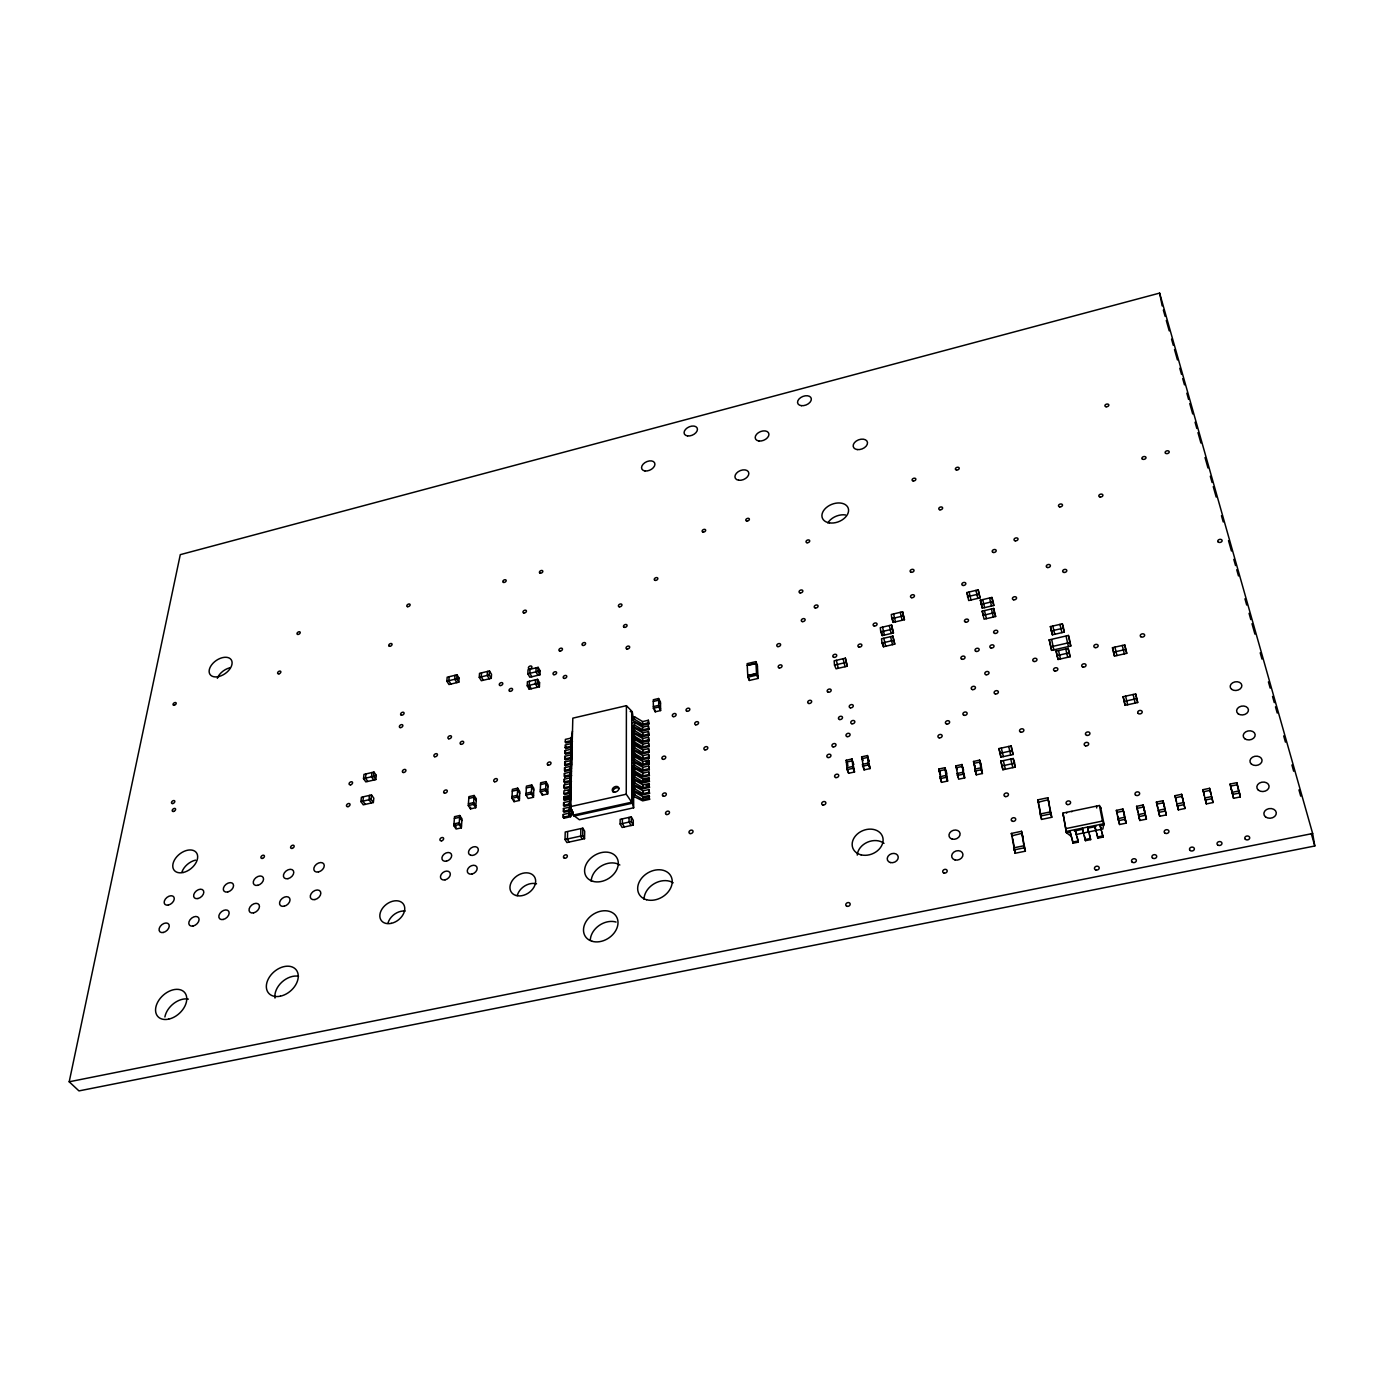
<?xml version="1.0" encoding="UTF-8"?>
<svg xmlns="http://www.w3.org/2000/svg" width="1384" height="1384" viewBox="0 0 1384 1384"><rect width="100%" height="100%" fill="white"/><g stroke="black" fill="none" stroke-linecap="round" stroke-linejoin="round"><path stroke-width="1.5" d="M629.063 817.39L629.063 822.079L631.035 825.521M626.26 794.226L570.623 806.578L573.184 815.107L579.377 819.743L633.647 807.806L632.402 803.204L626.26 794.226L626.398 705.667L572.82 718.158L570.502 809.052L569.032 815.937L563.202 817.217L563.288 814.467L569.101 813.187L570.571 806.284M620.136 824.034L620.153 819.345L631.294 816.906L633.267 820.349L633.284 825.037L622.125 827.459L620.136 824.034L631.312 821.594L633.284 825.037M622.367 818.861L622.367 823.549L624.357 826.975M584.55 838.704L582.699 835.659L582.837 828.168L565.226 832.009L565.018 839.5L566.904 842.545L584.55 838.704L584.688 831.213L582.837 828.168M580.692 836.472L580.83 828.981M563.202 817.217L563.824 818.238L570.623 816.733L570.692 813.982M573.253 811.768L573.184 815.107L631.813 802.166L631.727 711.151L626.398 705.667M567.44 839.361L567.63 831.87M569.032 815.937L569.101 813.187M569.256 807.235L563.444 808.515L563.374 811.266L569.187 809.969L570.71 800.333M569.412 801.319L563.617 802.599L563.53 805.332L569.343 804.035L570.865 794.399M569.551 795.419L563.772 796.717L563.703 799.433L569.481 798.135L571.004 788.499M569.706 789.555L563.945 790.852L563.859 793.551L569.637 792.253L571.159 782.635M569.845 783.725L564.101 785.022L564.032 787.704L569.776 786.423L571.298 776.805M570 777.929L564.257 779.209L564.188 781.891L569.931 780.593L571.454 770.992M570.139 772.151L564.43 773.448L564.343 776.113L570.07 774.815L571.592 765.214M570.294 766.407L564.586 767.705L564.516 770.352L570.225 769.054L571.73 759.453M570.433 760.681L564.741 761.978L564.672 764.608L570.364 763.311L571.869 753.726M570.589 754.989L564.897 756.287L564.828 758.916L570.519 757.619L572.007 748.035M570.727 749.332L565.053 750.63L564.983 753.242L570.658 751.944L572.163 742.36M570.865 743.692L565.208 744.99L565.139 747.585L570.796 746.287L572.301 736.721M571.004 738.087L565.364 739.385L565.295 741.962L570.952 740.665L572.44 731.115M563.824 818.238L563.288 814.467M571.367 787.219L564.637 788.724L564.101 785.022M571.505 781.406L564.793 782.912L564.257 779.209M571.644 775.611L564.966 777.133L564.43 773.448M570.121 770.231L565.122 771.372L564.586 767.705M571.938 764.124L565.278 765.646L564.741 761.978M572.353 747.101L565.745 748.623L565.814 746.011M547.701 793.932L548.012 784.987L545.953 781.597L540.608 782.808L540.279 791.752L542.355 795.125L547.701 793.932L545.625 790.541L545.953 781.597M542.355 795.125L542.424 793.343M539.414 686.81L537.407 683.385L537.58 679.302L527.408 681.741L527.235 685.807L529.242 689.232L539.414 686.81L539.57 682.744L537.58 679.302M538.134 667.347L537.961 671.378L539.95 674.804L529.83 677.243L527.84 673.818L528.013 669.787L538.134 667.347L540.106 670.79L539.95 674.804M533.48 797.271L533.826 788.344L531.733 784.953L526.422 786.147L526.024 795.091L528.134 798.464L533.48 797.271L531.369 793.897L531.733 784.953M535.539 679.803L535.383 683.869L537.373 687.294M536.11 667.832L535.937 671.863L537.926 675.306M529.449 681.257L529.259 685.322L531.283 688.748M530.037 669.302L529.864 673.316L531.854 676.759M529.242 689.232L529.432 685.167M519.381 800.471L519.796 791.527L517.685 788.171L512.391 789.364L511.942 798.291L514.069 801.665L519.381 800.471L517.253 797.097L517.685 788.171M514.069 801.665L514.156 799.865M491.268 678.333L491.528 674.337L489.469 670.946L479.521 673.351L479.262 677.347L481.321 680.72L491.268 678.333L489.227 674.942L489.469 670.946M475.733 807.72L476.321 798.81L474.124 795.489L468.899 796.665L468.294 805.574L470.491 808.896L475.733 807.72L473.536 804.398L474.124 795.489M487.479 671.43L487.22 675.427L489.279 678.817M481.511 672.866L481.251 676.862L483.31 680.253M470.491 808.896L470.612 807.114M461.374 827.84L459.125 824.535L459.765 815.505L454.523 816.681L453.848 825.712L456.097 829.016L461.374 827.84L461.997 818.809L459.765 815.505M458.813 682.156L459.125 678.177L457.014 674.821L447.17 677.191L446.842 681.17L448.97 684.526L458.813 682.156L456.72 678.8L457.014 674.821M455.042 675.288L454.748 679.267L456.841 682.641M449.143 676.724L448.814 680.703L450.942 684.059M373.351 802.53L373.818 798.205L371.483 794.935L361.397 797.253L360.913 801.596L363.265 804.831L373.351 802.53L370.998 799.277L371.483 794.935M375.808 779.59L376.275 775.334L373.974 772.064L363.975 774.383L363.508 778.638L365.826 781.891L375.808 779.59L373.507 776.32L373.974 772.064M369.459 795.402L368.992 799.744L371.327 802.997M371.967 772.532L371.5 776.787L373.818 780.057M363.404 796.786L362.919 801.128L365.272 804.381M365.982 773.916L365.497 778.171L367.815 781.441M570.952 740.665L572.37 733.693M570.796 746.287L572.232 739.333M570.658 751.944L572.094 744.973M570.519 757.619L571.955 750.664M570.364 763.311L571.817 756.373M570.225 769.054L571.661 762.1M570.07 774.815L571.523 767.878M569.931 780.593L571.384 773.673M69.2 1081.786L180.283 554.655L1159.619 293.097L1312.655 833.514L1314.8 845.987L78.957 1090.903L69.2 1081.786L1312.655 833.514M569.776 786.423L571.229 779.486M569.637 792.253L571.09 785.351M569.481 798.135L570.952 791.216M569.343 804.035L570.796 797.132M569.187 809.969L570.658 803.066M570.623 816.733L572.111 809.848M446.842 681.17L456.72 678.8M457.152 678.662L459.125 678.177M479.262 677.347L489.227 674.942M527.84 673.818L540.106 670.79M537.546 683.229L539.57 682.744M527.235 685.807L537.407 683.385M966.811 592.56L978.229 589.843L980.131 597.836L968.714 600.535L966.811 592.56L968.073 596.366M902.541 611.797L891.313 614.461L891.815 618.631L893.216 622.367L904.444 619.738L902.541 611.797L904.444 619.738M967.451 596.712L978.903 594.013L980.131 597.836M891.815 618.631L903.06 615.984M980.391 600.154L991.896 597.438L993.124 601.279L993.816 605.483L982.311 608.182L980.391 600.154L982.311 608.182M891.538 625.014L880.293 627.661L880.76 631.883L882.196 635.602L893.441 632.972L891.538 625.014L893.441 632.972M981.066 604.358L992.605 601.642L993.816 605.483M880.76 631.883L892.04 629.236M755.854 661.621L747.135 663.663L747.844 677.208L749.349 680.444L758.103 678.419L757.342 664.874L755.854 661.621L756.615 675.167L758.103 678.419M756.114 663.663L747.222 665.358L755.941 663.299L757.429 666.552M982.156 611.14L993.712 608.441L995.65 616.503L984.076 619.202L982.156 611.14L983.401 614.963M892.853 636.138L881.539 638.785L882.023 643.041L883.459 646.76L894.756 644.131L892.853 636.138L894.756 644.131M982.83 615.396L994.421 612.679L995.65 616.503M882.023 643.041L893.355 640.394M756.685 673.818L747.758 675.513L756.529 673.472L758.017 676.707M747.844 677.208L756.615 675.167M658.646 698.505L653.3 699.75L653.386 708.297L655.237 711.808L660.601 710.563L660.479 702.034L658.646 698.505L658.767 707.051L660.601 710.563M653.317 701.463L658.68 700.2L660.497 703.729M845.364 658.213L834.137 660.825L834.517 665.116L836.057 668.801L847.285 666.206L845.364 658.213L847.285 666.206M630.204 711.497L632.298 712.206L633.215 718.209M653.369 706.584L658.732 705.338L660.566 708.85M834.517 665.116L845.78 662.503M653.386 708.297L658.767 707.051M374.268 775.801L376.275 775.334M363.508 778.638L373.507 776.32M631.744 717.396L634.512 716.739L642.626 721.566L648.369 720.251L648.958 723.884L642.228 725.441L631.744 719.974L634.529 719.334L642.626 724.161L648.387 722.829L648.958 723.884M631.744 723.019L634.529 722.361L642.643 727.188L648.421 725.873L648.992 729.524L642.263 731.063L631.744 725.614L634.529 724.974L642.66 729.801L648.439 728.468L648.992 729.524M1050.421 626.589L1062.341 623.838L1063.448 627.731L1064.296 632.09L1052.394 634.823L1050.421 626.589L1052.394 634.823M1051.252 630.948L1063.189 628.215L1064.296 632.09M572.492 741.478L565.9 743L565.295 741.962M631.744 728.659L634.547 728.019L642.678 732.845L648.456 731.513L649.044 735.181L642.297 736.721L631.744 731.271L634.547 730.631L642.695 735.458L648.49 734.125L649.044 735.181M649.096 740.872L648.525 739.817L642.73 741.149L634.564 736.323L631.761 736.963L632.332 738.018L634.166 737.603L642.332 742.412L649.096 740.872L648.508 737.188L642.712 738.52L634.547 733.693L631.744 734.333L632.332 735.388L632.315 732.326M1049.245 639.841L1068.413 635.446L1069.399 638.941L1070.801 645.999L1051.615 650.376L1049.245 639.841L1051.615 650.376M572.215 752.74L565.589 754.263L564.983 753.242M360.913 801.596L370.998 799.277M649.148 746.582L648.577 745.543L642.764 746.858L634.564 742.049L631.761 742.689L632.332 743.744L634.166 743.312L642.349 748.121L649.148 746.582L648.56 742.897L642.747 744.211L634.564 739.402L631.761 740.042L632.332 741.097L632.332 738.018M1050.577 646.899L1069.815 642.522L1070.801 645.999M572.076 758.432L565.433 759.937L564.828 758.916M649.183 752.325L648.629 751.287L642.799 752.602L634.581 747.793L631.761 748.433L642.384 753.865L649.183 752.325L648.594 748.623L642.782 749.955L634.581 745.146L631.761 745.786L632.332 746.824L634.183 746.409M1056.096 651.155L1068.154 648.421L1069.261 652.297L1070.126 656.76L1058.068 659.493L1056.096 651.155L1058.068 659.493M649.234 758.103L648.663 757.048L642.833 758.38L634.599 753.571L631.761 754.211L632.35 755.266L634.201 754.834L642.418 759.643L649.234 758.103L648.646 754.384L642.816 755.699L634.599 750.907L631.761 751.547L632.35 752.585L632.35 749.488M1056.944 655.618L1069.019 652.885L1070.126 656.76M1114.483 656.102L1112.476 647.695L1124.742 644.909L1126.749 653.334L1114.483 656.102L1113.463 652.193L1125.746 649.425L1126.749 653.334M631.779 757.342L634.599 756.685L642.851 761.494L648.698 760.179L649.286 763.899L642.453 765.438L631.779 760.024L634.616 759.384L642.851 764.176L648.715 762.861L649.286 763.899M468.778 798.447L474.003 797.253L476.2 800.592M631.779 763.155L634.616 762.515L642.868 767.307L648.75 765.992L649.338 769.729L642.487 771.269L631.779 765.854L634.616 765.214L642.885 770.006L648.767 768.691L649.338 769.729M512.288 791.146L517.599 789.953L519.709 793.309M526.335 787.946L531.664 786.735L533.757 790.126M540.538 784.59L545.884 783.379L547.96 786.769M645.844 761.996L649.269 761.217M468.415 803.793L473.657 802.599L475.854 805.938M468.294 805.574L473.536 804.398M649.39 775.594L648.819 774.556L642.92 775.87L634.633 771.078L631.779 771.718L632.367 772.756L634.218 772.341L642.505 777.133L649.39 775.594L648.785 771.839L642.903 773.154L634.633 768.362L631.779 769.002L632.367 770.058L632.367 766.892M540.348 789.953L545.694 788.742L547.77 792.132M512.028 796.509L517.339 795.316L519.467 798.672M526.11 793.309L531.439 792.098L533.549 795.489M540.279 791.752L545.625 790.541M511.942 798.291L517.253 797.097M526.024 795.091L531.369 793.897M649.425 781.476L648.854 780.438L642.954 781.752L634.651 776.96L631.796 777.6L642.539 783.015L649.425 781.476L648.837 777.721L642.937 779.036L634.633 774.244L631.796 774.884L632.367 775.922L634.235 775.507M567.924 791.112L571.281 790.368M454.384 818.48L459.644 817.304L461.875 820.608M571.211 793.067L564.482 794.572L563.859 793.551M631.796 780.784L634.651 780.144L642.972 784.936L648.888 783.621L649.477 787.392L642.574 788.932L631.796 783.534L634.651 782.894L642.989 787.669L648.906 786.354L649.477 787.392M571.142 796.232L564.395 797.738L563.772 796.717M644.252 779.901L649.407 778.76M571.073 798.949L564.326 800.454L563.703 799.433M453.848 825.712L459.125 824.535M649.529 793.343L648.958 792.305L643.024 793.62L634.668 788.845L631.796 789.486L642.608 794.883L649.529 793.343L648.94 789.555L643.006 790.869L634.668 786.095L631.796 786.735L632.384 787.773M646.017 785.42L649.459 784.659M570.917 804.848L564.153 806.353L563.53 805.332M649.58 799.329L649.01 798.291L643.058 799.589L634.685 794.831L631.813 795.454L642.643 800.852L649.58 799.329L648.975 795.523L643.041 796.838L634.685 792.063L631.796 792.703L632.384 793.741L634.27 793.326M570.779 810.782L563.997 812.27L563.374 811.266M644.356 797.703L649.563 796.561M573.789 816.127L632.402 803.204L632.384 784.572M1125.157 705.304L1123.099 696.706L1135.659 693.938L1137.7 702.536L1125.157 705.304L1124.119 701.411L1136.714 698.643L1137.7 702.536M846.212 760.248L852.077 758.968L854.534 771.978L848.652 773.275L847.077 769.642L846.212 760.248L847.787 763.899M861.609 756.858L867.509 755.56L870 768.604L864.083 769.885L861.609 756.858L863.149 760.508M861.799 758.726L867.699 757.429L869.221 761.079M847.077 769.642L852.976 768.345L854.534 771.978M862.543 766.234L868.46 764.954L870 768.604M565.018 839.5L582.699 835.659M998.85 748.588L1011.15 745.924L1013.192 754.488L1000.891 757.152L998.85 748.588L1000.13 752.36M999.611 753.38L1011.929 750.716L1013.192 754.488M938.854 769.02L944.926 767.705L946.327 771.424L947.625 781.043L941.535 782.358L938.854 769.02L940.514 774.642L939.096 770.94L945.186 769.625L946.587 773.345M973.506 761.459L979.647 760.127L980.962 763.864L982.415 773.518L976.274 774.832L973.506 761.459L975.132 767.117L973.8 763.38L979.924 762.048L981.256 765.802M955.894 765.854L962.001 764.522L964.734 777.894L958.61 779.209L955.894 765.854L957.261 769.573M956.171 767.774L962.278 766.442L963.627 770.179M1000.857 761.165L1013.226 758.501L1014.489 762.273L1015.285 767.099L1002.916 769.764L1000.857 761.165L1002.916 769.764M940.117 778.656L946.224 777.341L947.625 781.043M974.924 771.113L981.083 769.781L982.415 773.518M957.244 775.49L963.368 774.175L964.734 777.894M1001.618 766.009L1014.022 763.345L1015.285 767.099M1037.671 799.883L1047.844 797.738L1051.788 817.287L1041.564 819.414L1037.671 799.883L1038.796 803.256M1040.457 816.041L1050.681 813.913L1051.788 817.287M1070.351 835.677L1066.337 832.649L1062.981 813.083L1099.398 805.505L1100.937 808.325M1182.576 798.17L1184.981 808.498L1178.338 809.865L1175.016 795.679L1181.642 794.295L1183.061 800.229M1202.938 789.693L1209.599 788.309L1213.024 802.53L1206.329 803.914L1202.938 789.693L1204.34 795.644M1230.099 784.053L1236.812 782.669L1239.476 793.015L1240.289 796.924L1233.559 798.308L1230.099 784.053L1232.729 794.399L1239.476 793.015M1175.483 797.738L1182.109 796.354M1203.44 791.752L1210.1 790.368L1211 794.26M1237.331 784.728L1230.618 786.112L1231.466 790.022M1126.126 823.151L1125.054 819.345L1118.48 820.695L1116.369 810.367L1122.908 809L1123.981 812.823L1126.126 823.151L1119.57 824.501L1118.064 818.619L1124.621 817.269L1125.694 821.075M1139.828 820.487L1136.593 806.318L1143.167 804.969L1146.419 819.138L1139.828 820.487L1138.79 816.664L1145.398 815.297L1143.167 804.969M1163.979 804.554L1166.297 814.899L1159.688 816.249L1156.401 802.08L1162.993 800.713L1164.446 806.612M1011.341 833.428L1021.548 831.3L1025.388 851.177L1015.129 853.271L1011.341 833.428L1012.5 836.766M1116.801 812.425L1123.341 811.059L1124.414 814.882M1156.851 804.139L1163.46 802.772M1137.025 808.377L1143.616 807.028L1144.637 810.851M1070.524 833.341L1069.884 830.711L1070.247 831.836L1066.337 832.649L1065.784 828.618L1102.46 821.058L1103.861 823.722L1102.858 828.999L1076.441 834.431M1177.386 806.007L1184.047 804.64L1181.642 794.295M1205.447 800.021L1212.142 798.637M1065.974 831.507L1103.861 823.722M1158.685 812.425L1165.311 811.059L1162.993 800.713M1074.365 830.988L1082.617 829.293L1082.271 828.168L1083.516 833.652M1090.661 839.621L1090.315 838.479L1085.091 839.552L1085.437 840.676L1090.661 839.621L1087.703 828.168L1096.024 826.542M1013.953 849.949L1024.229 847.838L1025.388 851.177M1103.083 837.078L1102.737 835.936L1097.512 837.009L1097.841 838.15L1103.083 837.078L1100.73 827.822M1078.274 842.147L1077.928 841.022L1072.721 842.077L1073.067 843.202L1078.274 842.147L1077.184 837.182M456.236 827.199L453.987 823.895L459.263 822.719L461.495 826.023M567.232 839.033L569.101 842.06M580.484 836.144L582.335 839.188M563.444 808.515L564.067 809.536M563.617 802.599L564.222 803.62M564.032 787.704L564.637 788.724M564.188 781.891L564.793 782.912M564.343 776.113L564.966 777.133M564.672 764.608L565.278 765.646M564.516 770.352L565.122 771.372M564.897 756.287L565.502 757.308M565.139 747.585L565.745 748.623M565.053 750.63L565.658 751.65M749.09 678.385L749.349 680.444M847.959 765.767L846.385 762.134L852.267 760.837L853.824 764.47M854.361 770.109L852.803 766.459L846.904 767.757L848.652 773.275M869.809 766.719L868.27 763.068L862.353 764.366L864.083 769.885M838.289 668.282L836.368 660.306M845.036 666.725L843.115 658.749M885.708 646.241L883.805 638.249M884.445 635.083L882.542 627.142M892.507 644.65L890.587 636.675M947.365 779.123L945.964 775.421L939.857 776.735L941.535 782.358M891.192 633.491L889.289 625.551M895.465 621.848L893.562 613.925M902.195 620.257L900.292 612.333M964.458 775.957L963.091 772.237L956.967 773.552L958.351 777.272L957.814 773.414M982.121 771.58L980.789 767.843L974.647 769.175L976.274 774.832M1014.801 851.195L1013.624 847.873L1023.901 845.762L1025.042 849.101M1011.791 835.849L1021.876 833.358L1023.036 836.714M1005.389 769.227L1003.331 760.629M1003.348 756.615L1001.307 748.069M1012.811 767.636L1010.752 759.038M1010.735 755.007L1008.694 746.46M1096.491 806.093L1096.699 807.996M1041.218 817.39L1040.111 814.017L1050.335 811.889L1051.425 815.263M1038.138 802.253L1048.19 799.744L1049.28 803.135M1039.003 804.882L1041.564 819.414M970.997 599.981L969.094 592.006M1066.787 812.46L1066.666 813.117M986.394 618.665L984.456 610.603M977.848 598.372L975.945 590.397M1071.96 811.387L1071.787 811.768M984.612 607.645L982.692 599.618M993.331 617.056L991.411 608.977M991.515 606.019L989.595 597.992M1062.981 815.003L1063.344 816.127M1075.455 830.763L1075.091 829.639L1075.731 832.268M1087.841 828.22L1087.495 827.078L1088.758 832.58M1076.354 835.14L1075.852 832.77M1077.928 840.313L1075.801 832.597M1097.495 836.317L1095.488 828.912M1095.038 826.75L1094.692 825.608L1095.419 829.051M1100.263 825.66L1099.934 824.518L1100.661 827.961M1084.347 835.711L1084.866 837.77M1089.554 834.656L1090.315 837.787M1051.754 639.668L1053.103 646.743M1052.982 646.363L1054.003 649.84M1060.49 658.94L1058.501 650.618M1095.955 831.109L1095.436 828.739M1097.028 834.708L1096.924 833.825M1054.764 634.27L1052.809 626.035M1101.975 832.113L1102.737 835.936M1101.197 830.037L1100.678 827.667M1061.909 632.644L1059.954 624.392M1067.721 657.296L1065.732 648.958M1116.369 810.367L1117.459 814.173M1066.112 636.38L1068.396 646.553M1163.339 310.068L1165.103 316.296M1166.279 320.465L1169.221 330.845M1171.556 339.149L1173.321 345.377M1174.497 349.547L1177.438 359.927M1179.774 368.231L1181.538 374.458M1182.715 378.611L1184.479 384.856M1186.832 393.16L1188.579 399.388M1189.756 403.54L1192.697 413.937M1195.049 422.241L1196.814 428.469M1197.973 432.621L1200.914 443.018M1205.031 457.55L1207.955 467.948M1210.308 476.252L1212.073 482.48M1213.249 486.632L1216.173 497.029M1221.466 515.713L1223.231 521.941M1228.508 540.642L1231.449 551.022M1233.784 559.344L1235.549 565.572M1236.725 569.724L1238.49 575.952M1244.943 598.805L1246.707 605.033M1249.06 613.337L1250.807 619.582M1251.984 623.734L1254.925 634.114M1260.201 652.816L1261.966 659.043M1268.419 681.897L1270.183 688.125M1272.536 696.429L1274.301 702.657M1275.477 706.826L1277.224 713.054M1283.695 735.907L1285.442 742.135M1291.912 764.989L1293.659 771.217M1298.953 789.901L1300.718 796.146M1311.271 833.531L1314.8 845.987M1136.593 806.318L1138.081 812.218M1139.395 818.411L1138.357 814.588L1144.949 813.238L1146.419 819.138M1123.099 696.706L1124.137 700.598M1127.666 704.75L1125.607 696.152M1112.476 647.695L1113.497 651.604M1156.401 802.08L1157.854 807.979M1159.688 816.249L1158.235 810.349L1164.861 808.983L1166.297 814.899M1116.923 655.549L1114.933 647.141M1135.191 703.089L1133.15 694.491M1237.625 786.579L1240.289 796.924M1124.292 653.888L1122.286 645.48M1083.066 831.455L1085.437 840.676M1175.016 795.679L1176.435 801.596M1178.338 809.865L1176.902 803.931L1183.562 802.564L1184.981 808.498M1070.628 833.843L1073.067 843.202M1082.98 831.594L1082.478 829.258M1206.329 803.914L1204.945 797.945L1211.623 796.561L1213.024 802.53M1097.201 834.933L1097.841 838.15M1209.599 788.309L1210.481 792.202M1124.742 644.909L1125.746 649.425M1135.659 693.938L1136.714 698.643M1100.609 827.338L1100.142 825.625L1104.207 824.864L1100.609 807.183M1095.367 828.411L1094.9 826.698M1084.71 837.562L1085.091 838.86M1075.766 832.424L1075.299 830.729M1233.559 798.308L1232.192 792.323L1238.939 790.939L1239.753 794.848M1236.812 782.669L1238.161 788.638M1122.908 809L1125.054 819.345M1117.874 816.231L1119.57 824.501M1159.619 293.097L1162.179 305.916M1068.413 635.446L1069.815 642.522M1099.398 805.505L1102.46 821.058M1068.154 648.421L1069.019 652.885M1062.341 623.838L1063.189 628.215M1072.738 841.385L1070.074 831.801M1062.981 813.083L1065.784 828.618M1047.844 797.738L1050.681 813.913M991.896 597.438L992.605 601.642M993.712 608.441L994.421 612.679M1011.15 745.924L1011.929 750.716M1013.226 758.501L1014.022 763.345M1021.548 831.3L1024.229 847.838M978.229 589.843L978.903 594.013M1000.39 753.951L1000.891 757.152M1012.829 838.808L1015.129 853.271M979.647 760.127L981.083 769.781M962.001 764.522L963.368 774.175M944.926 767.705L946.224 777.341M892.715 618.198L893.216 622.367M881.712 631.398L882.196 635.602M882.975 642.505L883.459 646.76M867.509 755.56L868.46 764.954M852.077 758.968L852.976 768.345M655.203 710.096L655.237 711.808M648.369 720.251L648.387 722.829M648.421 725.873L648.439 728.468M648.456 731.513L648.49 734.125M648.508 737.188L648.525 739.817M648.56 742.897L648.577 745.543M648.594 748.623L648.629 751.287M648.646 754.384L648.663 757.048M648.698 760.179L648.715 762.861M648.75 765.992L648.767 768.691M648.785 771.839L648.819 774.556M648.837 777.721L648.854 780.438M648.888 783.621L648.906 786.354M648.94 789.555L648.958 792.305M648.975 795.523L649.01 798.291M642.626 721.566L642.626 724.161M642.643 727.188L642.66 729.801M642.678 732.845L642.695 735.458M642.712 738.52L642.73 741.149M642.747 744.211L642.764 746.858M642.782 749.955L642.799 752.602M642.816 755.699L642.833 758.38M642.851 761.494L642.851 764.176M642.868 767.307L642.885 770.006M642.903 773.154L642.92 775.87M642.937 779.036L642.954 781.752M642.972 784.936L642.989 787.669M643.006 790.869L643.024 793.62M643.041 796.838L643.058 799.589M634.512 716.739L634.529 719.334M634.529 722.361L634.529 724.974M634.547 728.019L634.547 730.631M634.547 733.693L634.564 736.323M634.564 739.402L634.564 742.049M634.581 745.146L634.581 747.793M634.599 750.907L634.599 753.571M634.599 756.685L634.616 759.384M634.616 762.515L634.616 765.214M634.633 768.362L634.633 771.078M634.633 774.244L634.651 776.96M634.651 780.144L634.651 782.894M634.668 786.095L634.668 788.845M634.685 792.063L634.685 794.831M633.526 726.635L633.647 807.806M632.298 712.206L632.315 718.434M632.332 743.744L632.332 746.824M632.35 755.266L632.35 758.38M632.367 772.756L632.367 775.922M632.367 778.656L632.384 781.839M631.294 816.906L631.312 821.594M827.874 522.91A13.754 9.342 -21.3 0 1 845.538 514.952M217.323 678.316A12.819 7.941 -35.1 0 1 229.831 667.797M857.25 855.104A15.847 12.543 -22.4 0 1 867.439 842.216A15.847 12.543 -22.4 0 1 884.013 843.358M181.927 871.955A14.1 9.238 -39.1 0 1 195.576 860.121M164.886 1016.981A17.871 12.145 -42.6 0 1 188.362 999.127M275.001 998.054A17.923 12.646 -41 0 1 281.834 982.156A17.923 12.646 -41 0 1 298.546 976.256M590.293 940.359A18.321 14.151 -33.5 0 1 616.07 922.055M644.044 899.341A18.182 14.048 -30.9 0 1 654.494 883.528A18.182 14.048 -30.9 0 1 673.178 882.802M591.21 881.227A17.871 13.511 -32 0 1 601.677 865.779A17.871 13.511 -32 0 1 619.842 865M388.004 923.024A13.684 9.844 -37.6 0 1 405.149 911.053M517.287 895.604A13.805 10.259 -34.4 0 1 536.525 883.857M613.129 792.081A3.546 2.595 -30 0 1 615.084 788.378A3.546 2.595 -30 0 1 619.236 788.62M829.483 522.893A13.84 9.325 -21.4 0 0 848.548 509.623A13.84 9.325 -21.4 0 0 827.753 506.492A13.84 9.325 -21.4 0 0 829.483 522.893M218.949 676.499A12.889 7.923 -35 0 0 231.301 659.891A12.889 7.923 -35 0 0 211.596 664.908A12.889 7.923 -35 0 0 218.949 676.499M861.056 854.845A15.951 12.56 -22.5 0 0 883.061 838.912A15.951 12.56 -22.5 0 0 858.755 832.891A15.951 12.56 -22.5 0 0 861.056 854.845M183.242 872.491A14.186 9.238 -39 0 0 196.857 853.392A14.186 9.238 -39 0 0 175.543 858.305A14.186 9.238 -39 0 0 183.242 872.491M890.431 862.561A5.657 4.498 -21.6 0 0 898.233 856.921A5.657 4.498 -21.6 0 0 889.566 854.707A5.657 4.498 -21.6 0 0 890.431 862.561M955.064 859.948A5.744 4.585 -18.7 0 0 962.918 854.239A5.744 4.585 -18.7 0 0 953.974 852.008A5.744 4.585 -18.7 0 0 955.064 859.948M952.279 839.136A5.692 4.515 -18.8 0 0 960.081 833.497A5.692 4.515 -18.8 0 0 951.223 831.351A5.692 4.515 -18.8 0 0 952.279 839.136M168.64 1019.143A17.992 12.145 -42.4 0 0 185.767 994.214A17.992 12.145 -42.4 0 0 159.091 999.888A17.992 12.145 -42.4 0 0 168.64 1019.143M280.381 996.186A18.044 12.646 -40.8 0 0 296.989 971.049A18.044 12.646 -40.8 0 0 269.534 976.896A18.044 12.646 -40.8 0 0 280.381 996.186M850.364 707.812A2.111 1.557 -21.9 0 0 853.288 705.736A2.111 1.557 -21.9 0 0 850.105 705.062A2.111 1.557 -21.9 0 0 850.364 707.812M704.906 749.851A2.076 1.522 -26.8 0 0 707.829 747.81A2.076 1.522 -26.8 0 0 704.819 747.101A2.076 1.522 -26.8 0 0 704.906 749.851M548.151 765.144A2.024 1.436 -31.2 0 0 551.022 763.138A2.024 1.436 -31.2 0 0 548.237 762.446A2.024 1.436 -31.2 0 0 548.151 765.144M434.663 756.719A1.972 1.349 -33.3 0 0 437.465 754.782A1.972 1.349 -33.3 0 0 434.87 754.107A1.972 1.349 -33.3 0 0 434.663 756.719M995.425 693.955A2.18 1.626 -17 0 0 998.383 691.844A2.18 1.626 -17 0 0 994.958 691.152A2.18 1.626 -17 0 0 995.425 693.955M1135.503 795.039A2.37 1.851 -11.3 0 0 1139.516 794.208A2.37 1.851 -11.3 0 0 1136.921 791.908A2.37 1.851 -11.3 0 0 1135.503 795.039M1083.049 667.088A2.214 1.643 -14.2 0 0 1086.025 664.96A2.214 1.643 -14.2 0 0 1082.496 664.303A2.214 1.643 -14.2 0 0 1083.049 667.088M939.909 509.796A1.989 1.367 -18.7 0 0 942.625 507.911A1.989 1.367 -18.7 0 0 939.546 507.444A1.989 1.367 -18.7 0 0 939.909 509.796M1165.588 453.312A2.093 1.401 -13.2 0 0 1169.117 452.447A2.093 1.401 -13.2 0 0 1166.799 450.855A2.093 1.401 -13.2 0 0 1165.588 453.312M279.014 673.818A1.834 1.159 -34.3 0 0 280.744 671.448A1.834 1.159 -34.3 0 0 277.907 672.157A1.834 1.159 -34.3 0 0 279.014 673.818M1142.371 459.073A2.093 1.401 -13.7 0 0 1145.883 458.208A2.093 1.401 -13.7 0 0 1143.616 456.599A2.093 1.401 -13.7 0 0 1142.371 459.073M523.775 612.974A1.868 1.246 -29.3 0 0 526.439 611.157A1.868 1.246 -29.3 0 0 523.879 610.621A1.868 1.246 -29.3 0 0 523.775 612.974M389.423 646.276A1.851 1.194 -32.2 0 0 392.07 644.477A1.851 1.194 -32.2 0 0 389.683 643.941A1.851 1.194 -32.2 0 0 389.423 646.276M655.168 580.398A1.903 1.28 -26.1 0 0 657.85 578.547A1.903 1.28 -26.1 0 0 655.134 578.045A1.903 1.28 -26.1 0 0 655.168 580.398M807.028 542.736A1.955 1.332 -22.2 0 0 809.726 540.867A1.955 1.332 -22.2 0 0 806.82 540.4A1.955 1.332 -22.2 0 0 807.028 542.736M174.332 705.252A1.834 1.125 -36.1 0 0 176.114 702.899A1.834 1.125 -36.1 0 0 173.363 703.574A1.834 1.125 -36.1 0 0 174.332 705.252M494.555 781.735A2.007 1.419 -32.6 0 0 497.41 779.746A2.007 1.419 -32.6 0 0 494.711 779.036A2.007 1.419 -32.6 0 0 494.555 781.735M441.652 840.797A2.041 1.453 -34.9 0 0 443.451 838.012A2.041 1.453 -34.9 0 0 440.216 838.721A2.041 1.453 -34.9 0 0 441.652 840.797M444.454 793.118A2.007 1.401 -33.9 0 0 447.309 791.146A2.007 1.401 -33.9 0 0 444.662 790.42A2.007 1.401 -33.9 0 0 444.454 793.118M833.064 746.858A2.128 1.609 -22.8 0 0 836.023 744.765A2.128 1.609 -22.8 0 0 832.805 744.038A2.128 1.609 -22.8 0 0 833.064 746.858M976.256 651.449A2.145 1.557 -17.7 0 0 979.163 649.373A2.145 1.557 -17.7 0 0 975.841 648.75A2.145 1.557 -17.7 0 0 976.256 651.449M673.264 716.635A2.024 1.47 -27.3 0 0 676.136 714.646A2.024 1.47 -27.3 0 0 673.212 713.971A2.024 1.47 -27.3 0 0 673.264 716.635M297.647 634.426A1.799 1.125 -33.4 0 0 300.224 632.678A1.799 1.125 -33.4 0 0 297.975 632.159A1.799 1.125 -33.4 0 0 297.647 634.426M1106.162 406.758A2.024 1.315 -14.9 0 0 1108.826 404.906A2.024 1.315 -14.9 0 0 1105.626 404.543A2.024 1.315 -14.9 0 0 1106.162 406.758M913.198 480.957A1.955 1.315 -19.4 0 0 915.862 479.106A1.955 1.315 -19.4 0 0 912.869 478.674A1.955 1.315 -19.4 0 0 913.198 480.957M956.534 470.024A1.972 1.315 -18.3 0 0 959.216 468.155A1.972 1.315 -18.3 0 0 956.171 467.74A1.972 1.315 -18.3 0 0 956.534 470.024M503.568 582.439A1.834 1.194 -29.3 0 0 506.198 580.657A1.834 1.194 -29.3 0 0 503.707 580.173A1.834 1.194 -29.3 0 0 503.568 582.439M540.21 573.184A1.851 1.211 -28.5 0 0 542.839 571.402A1.851 1.211 -28.5 0 0 540.296 570.917A1.851 1.211 -28.5 0 0 540.21 573.184M407.519 606.676A1.817 1.159 -31.4 0 0 410.131 604.912A1.817 1.159 -31.4 0 0 407.744 604.427A1.817 1.159 -31.4 0 0 407.519 606.676M703.037 532.079A1.886 1.263 -24.6 0 0 705.684 530.262A1.886 1.263 -24.6 0 0 702.951 529.812A1.886 1.263 -24.6 0 0 703.037 532.079M746.737 521.041A1.903 1.263 -23.5 0 0 749.384 519.225A1.903 1.263 -23.5 0 0 746.599 518.775A1.903 1.263 -23.5 0 0 746.737 521.041M1218.283 542.078A2.214 1.54 -11.1 0 0 1222.02 541.196A2.214 1.54 -11.1 0 0 1219.529 539.414A2.214 1.54 -11.1 0 0 1218.283 542.078M1012.604 821.335A2.301 1.817 -16.3 0 0 1015.718 819.068A2.301 1.817 -16.3 0 0 1012.102 818.221A2.301 1.817 -16.3 0 0 1012.604 821.335M1132.077 862.042A2.422 1.938 -10.7 0 0 1136.195 861.229A2.422 1.938 -10.7 0 0 1133.548 858.772A2.422 1.938 -10.7 0 0 1132.077 862.042M1095.972 870.017A2.405 1.938 -12.3 0 0 1099.19 867.647A2.405 1.938 -12.3 0 0 1095.35 866.713A2.405 1.938 -12.3 0 0 1095.972 870.017M1034.038 661.5A2.18 1.609 -15.8 0 0 1036.979 659.407A2.18 1.609 -15.8 0 0 1033.537 658.767A2.18 1.609 -15.8 0 0 1034.038 661.5M944.044 873.062A2.301 1.851 -19.4 0 0 947.192 870.761A2.301 1.851 -19.4 0 0 943.629 869.844A2.301 1.851 -19.4 0 0 944.044 873.062M564.378 858.201A2.111 1.574 -32.6 0 0 567.371 856.091A2.111 1.574 -32.6 0 0 564.447 855.277A2.111 1.574 -32.6 0 0 564.378 858.201M1152.457 857.959A2.439 1.955 -9.9 0 0 1156.591 857.128A2.439 1.955 -9.9 0 0 1153.91 854.689A2.439 1.955 -9.9 0 0 1152.457 857.959M1190.067 850.416A2.457 1.955 -8.4 0 0 1194.236 849.586A2.457 1.955 -8.4 0 0 1191.486 847.146A2.457 1.955 -8.4 0 0 1190.067 850.416M1095.211 647.625A2.214 1.626 -13.9 0 0 1098.152 645.515A2.214 1.626 -13.9 0 0 1094.623 644.875A2.214 1.626 -13.9 0 0 1095.211 647.625M350.654 784.814A1.972 1.332 -35.3 0 0 352.436 782.185A1.972 1.332 -35.3 0 0 349.391 782.894A1.972 1.332 -35.3 0 0 350.654 784.814M348.076 806.63A1.989 1.349 -35.8 0 0 349.892 803.966A1.989 1.349 -35.8 0 0 346.796 804.658A1.989 1.349 -35.8 0 0 348.076 806.63M403.125 772.48A1.972 1.349 -34.2 0 0 405.945 770.542A1.972 1.349 -34.2 0 0 403.384 769.85A1.972 1.349 -34.2 0 0 403.125 772.48M1217.626 844.897A2.474 1.955 -7.4 0 0 1221.83 844.05A2.474 1.955 -7.4 0 0 1219.027 841.61A2.474 1.955 -7.4 0 0 1217.626 844.897M1245.375 839.327A2.491 1.972 -6.4 0 0 1249.596 838.479A2.491 1.972 -6.4 0 0 1246.742 836.04A2.491 1.972 -6.4 0 0 1245.375 839.327M1005.355 796.561A2.284 1.782 -16.6 0 0 1008.452 794.312A2.284 1.782 -16.6 0 0 1004.87 793.499A2.284 1.782 -16.6 0 0 1005.355 796.561M662.867 759.332A2.059 1.505 -28.2 0 0 665.773 757.29A2.059 1.505 -28.2 0 0 662.815 756.581A2.059 1.505 -28.2 0 0 662.867 759.332M833.895 657.383A2.059 1.488 -22.1 0 0 836.749 655.376A2.059 1.488 -22.1 0 0 833.652 654.753A2.059 1.488 -22.1 0 0 833.895 657.383M779.227 667.936A2.041 1.47 -23.8 0 0 782.064 665.946A2.041 1.47 -23.8 0 0 779.054 665.323A2.041 1.47 -23.8 0 0 779.227 667.936M874.238 626.018A2.059 1.47 -20.7 0 0 877.075 624.028A2.059 1.47 -20.7 0 0 873.944 623.457A2.059 1.47 -20.7 0 0 874.238 626.018M777.808 646.605A2.024 1.436 -23.6 0 0 780.628 644.633A2.024 1.436 -23.6 0 0 777.635 644.044A2.024 1.436 -23.6 0 0 777.808 646.605M1013.694 599.808A2.111 1.505 -16.6 0 0 1016.548 597.784A2.111 1.505 -16.6 0 0 1013.226 597.213A2.111 1.505 -16.6 0 0 1013.694 599.808M1138.202 713.452A2.301 1.73 -12 0 0 1142.094 712.604A2.301 1.73 -12 0 0 1139.586 710.494A2.301 1.73 -12 0 0 1138.202 713.452M1140.745 636.675A2.232 1.626 -12.5 0 0 1144.533 635.81A2.232 1.626 -12.5 0 0 1142.077 633.872A2.232 1.626 -12.5 0 0 1140.745 636.675M509.831 691.325A1.938 1.332 -30.7 0 0 512.599 689.422A1.938 1.332 -30.7 0 0 509.969 688.817A1.938 1.332 -30.7 0 0 509.831 691.325M564.032 678.402A1.955 1.349 -29.4 0 0 566.8 676.499A1.955 1.349 -29.4 0 0 564.101 675.894A1.955 1.349 -29.4 0 0 564.032 678.402M802.339 621.606A2.007 1.419 -22.8 0 0 805.142 619.651A2.007 1.419 -22.8 0 0 802.149 619.081A2.007 1.419 -22.8 0 0 802.339 621.606M808.775 703.487A2.093 1.54 -23.2 0 0 811.681 701.446A2.093 1.54 -23.2 0 0 808.55 700.788A2.093 1.54 -23.2 0 0 808.775 703.487M972.485 689.595A2.163 1.609 -17.8 0 0 975.443 687.485A2.163 1.609 -17.8 0 0 972.07 686.81A2.163 1.609 -17.8 0 0 972.485 689.595M986.1 674.735A2.163 1.592 -17.4 0 0 989.024 672.641A2.163 1.592 -17.4 0 0 985.65 671.984A2.163 1.592 -17.4 0 0 986.1 674.735M828.289 692.225A2.093 1.522 -22.5 0 0 831.178 690.183A2.093 1.522 -22.5 0 0 828.047 689.526A2.093 1.522 -22.5 0 0 828.289 692.225M500.057 685.53A1.92 1.315 -30.8 0 0 502.807 683.644A1.92 1.315 -30.8 0 0 500.212 683.039A1.92 1.315 -30.8 0 0 500.057 685.53M553.859 674.683A1.938 1.332 -29.6 0 0 556.627 672.797A1.938 1.332 -29.6 0 0 553.946 672.192A1.938 1.332 -29.6 0 0 553.859 674.683M815.28 607.974A2.007 1.419 -22.3 0 0 818.082 606.019A2.007 1.419 -22.3 0 0 815.072 605.465A2.007 1.419 -22.3 0 0 815.28 607.974M993.401 552.476A2.059 1.436 -17.3 0 0 996.203 550.503A2.059 1.436 -17.3 0 0 992.985 550.002A2.059 1.436 -17.3 0 0 993.401 552.476M559.741 651.051A1.92 1.315 -29.1 0 0 562.475 649.165A1.92 1.315 -29.1 0 0 559.811 648.612A1.92 1.315 -29.1 0 0 559.741 651.051M911.26 572.284A2.024 1.419 -19.5 0 0 914.028 570.346A2.024 1.419 -19.5 0 0 910.931 569.81A2.024 1.419 -19.5 0 0 911.26 572.284M963.022 585.467A2.076 1.47 -18.1 0 0 965.842 583.477A2.076 1.47 -18.1 0 0 962.624 582.941A2.076 1.47 -18.1 0 0 963.022 585.467M911.658 597.698A2.059 1.453 -19.6 0 0 914.461 595.726A2.059 1.453 -19.6 0 0 911.329 595.172A2.059 1.453 -19.6 0 0 911.658 597.698M582.872 645.446A1.92 1.315 -28.5 0 0 585.605 643.577A1.92 1.315 -28.5 0 0 582.923 643.006A1.92 1.315 -28.5 0 0 582.872 645.446M1015.25 540.833A2.076 1.436 -16.7 0 0 1018.036 538.878A2.076 1.436 -16.7 0 0 1014.801 538.376A2.076 1.436 -16.7 0 0 1015.25 540.833M939.165 737.828A2.18 1.661 -19 0 0 942.158 735.683A2.18 1.661 -19 0 0 938.784 734.956A2.18 1.661 -19 0 0 939.165 737.828M827.978 757.532A2.145 1.609 -23 0 0 830.954 755.422A2.145 1.609 -23 0 0 827.736 754.678A2.145 1.609 -23 0 0 827.978 757.532M800.09 592.888A1.989 1.384 -22.7 0 0 802.858 590.968A1.989 1.384 -22.7 0 0 799.9 590.449A1.989 1.384 -22.7 0 0 800.09 592.888M847.129 736.617A2.128 1.592 -22.2 0 0 850.087 734.523A2.128 1.592 -22.2 0 0 846.87 733.797A2.128 1.592 -22.2 0 0 847.129 736.617M695.685 724.801A2.041 1.488 -26.8 0 0 698.574 722.794A2.041 1.488 -26.8 0 0 695.616 722.119A2.041 1.488 -26.8 0 0 695.685 724.801M962.105 659.286A2.128 1.557 -18.1 0 0 965.029 657.227A2.128 1.557 -18.1 0 0 961.707 656.587A2.128 1.557 -18.1 0 0 962.105 659.286M839.569 719.524A2.111 1.574 -22.3 0 0 842.51 717.448A2.111 1.574 -22.3 0 0 839.327 716.756A2.111 1.574 -22.3 0 0 839.569 719.524M292.162 848.392A2.007 1.349 -37.5 0 0 294.031 845.676A2.007 1.349 -37.5 0 0 290.951 846.368A2.007 1.349 -37.5 0 0 292.162 848.392M991.117 648.023A2.145 1.557 -17.2 0 0 994.023 645.965A2.145 1.557 -17.2 0 0 990.667 645.342A2.145 1.557 -17.2 0 0 991.117 648.023M686.983 711.272A2.024 1.47 -26.8 0 0 689.837 709.283A2.024 1.47 -26.8 0 0 686.914 708.625A2.024 1.47 -26.8 0 0 686.983 711.272M946.656 724.04A2.18 1.643 -18.7 0 0 949.632 721.912A2.18 1.643 -18.7 0 0 946.258 721.202A2.18 1.643 -18.7 0 0 946.656 724.04M1085.61 745.872A2.284 1.747 -13.6 0 0 1088.672 743.658A2.284 1.747 -13.6 0 0 1085.021 742.897A2.284 1.747 -13.6 0 0 1085.61 745.872M400.114 727.586A1.92 1.297 -33.4 0 0 402.865 725.7A1.92 1.297 -33.4 0 0 400.357 725.06A1.92 1.297 -33.4 0 0 400.114 727.586M1063.95 572.44A2.128 1.505 -15.2 0 0 1066.787 570.416A2.128 1.505 -15.2 0 0 1063.431 569.879A2.128 1.505 -15.2 0 0 1063.95 572.44M619.271 606.815A1.903 1.297 -27.2 0 0 621.97 604.946A1.903 1.297 -27.2 0 0 619.288 604.427A1.903 1.297 -27.2 0 0 619.271 606.815M1059.746 506.89A2.076 1.419 -15.6 0 0 1062.497 504.952A2.076 1.419 -15.6 0 0 1059.244 504.485A2.076 1.419 -15.6 0 0 1059.746 506.89M448.693 738.762A1.955 1.332 -32.7 0 0 451.495 736.842A1.955 1.332 -32.7 0 0 448.9 736.184A1.955 1.332 -32.7 0 0 448.693 738.762M172.862 803.533A1.92 1.228 -37.9 0 0 174.73 800.99A1.92 1.228 -37.9 0 0 171.841 801.665A1.92 1.228 -37.9 0 0 172.862 803.533M401.343 715.165A1.92 1.28 -33.2 0 0 404.093 713.296A1.92 1.28 -33.2 0 0 401.585 712.673A1.92 1.28 -33.2 0 0 401.343 715.165M1047.55 567.527A2.111 1.488 -15.7 0 0 1050.387 565.52A2.111 1.488 -15.7 0 0 1047.065 564.983A2.111 1.488 -15.7 0 0 1047.55 567.527M1100.124 497.012A2.093 1.419 -14.6 0 0 1102.892 495.057A2.093 1.419 -14.6 0 0 1099.571 494.607A2.093 1.419 -14.6 0 0 1100.124 497.012M624.357 627.367A1.938 1.315 -27.4 0 0 627.09 625.499A1.938 1.315 -27.4 0 0 624.357 624.945A1.938 1.315 -27.4 0 0 624.357 627.367M460.907 744.298A1.972 1.349 -32.6 0 0 463.709 742.36A1.972 1.349 -32.6 0 0 461.097 741.703A1.972 1.349 -32.6 0 0 460.907 744.298M173.623 811.439A1.938 1.228 -38.1 0 0 175.508 808.861A1.938 1.228 -38.1 0 0 172.602 809.536A1.938 1.228 -38.1 0 0 173.623 811.439M851.904 723.763A2.128 1.592 -22 0 0 854.845 721.687A2.128 1.592 -22 0 0 851.627 720.977A2.128 1.592 -22 0 0 851.904 723.763M262.424 858.409A2.007 1.349 -38.1 0 0 264.327 855.71A2.007 1.349 -38.1 0 0 261.247 856.385A2.007 1.349 -38.1 0 0 262.424 858.409M994.888 633.439A2.128 1.54 -17.1 0 0 997.778 631.381A2.128 1.54 -17.1 0 0 994.439 630.775A2.128 1.54 -17.1 0 0 994.888 633.439M663.386 796.232A2.093 1.557 -28.8 0 0 666.344 794.157A2.093 1.557 -28.8 0 0 663.351 793.395A2.093 1.557 -28.8 0 0 663.386 796.232M964.164 715.338A2.18 1.643 -18.1 0 0 967.139 713.21A2.18 1.643 -18.1 0 0 963.748 712.5A2.18 1.643 -18.1 0 0 964.164 715.338M1086.872 735.406A2.284 1.73 -13.7 0 0 1089.917 733.191A2.284 1.73 -13.7 0 0 1086.284 732.447A2.284 1.73 -13.7 0 0 1086.872 735.406M847.008 906.312A2.284 1.834 -24.1 0 0 850.174 904.029A2.284 1.834 -24.1 0 0 846.714 903.077A2.284 1.834 -24.1 0 0 847.008 906.312M666.517 814.501A2.111 1.592 -29 0 0 669.493 812.408A2.111 1.592 -29 0 0 666.465 811.612A2.111 1.592 -29 0 0 666.517 814.501M835.746 777.566A2.163 1.643 -23 0 0 838.756 775.438A2.163 1.643 -23 0 0 835.486 774.677A2.163 1.643 -23 0 0 835.746 777.566M626.935 649.01A1.955 1.349 -27.6 0 0 629.685 647.106A1.955 1.349 -27.6 0 0 626.935 646.536A1.955 1.349 -27.6 0 0 626.935 649.01M529.19 668.887A1.92 1.315 -30 0 0 531.923 667.001A1.92 1.315 -30 0 0 529.293 666.431A1.92 1.315 -30 0 0 529.19 668.887M1164.723 832.943A2.422 1.92 -9.7 0 0 1168.823 832.113A2.422 1.92 -9.7 0 0 1166.141 829.725A2.422 1.92 -9.7 0 0 1164.723 832.943M1067.479 804.554A2.318 1.817 -14 0 0 1070.593 802.288A2.318 1.817 -14 0 0 1066.891 801.457A2.318 1.817 -14 0 0 1067.479 804.554M1054.885 671.032A2.197 1.626 -15.1 0 0 1057.843 668.922A2.197 1.626 -15.1 0 0 1054.349 668.247A2.197 1.626 -15.1 0 0 1054.885 671.032M1020.856 732.188A2.232 1.695 -16.1 0 0 1023.866 730.025A2.232 1.695 -16.1 0 0 1020.354 729.299A2.232 1.695 -16.1 0 0 1020.856 732.188M859.032 647.106A2.059 1.488 -21.3 0 0 861.886 645.1A2.059 1.488 -21.3 0 0 858.755 644.494A2.059 1.488 -21.3 0 0 859.032 647.106M965.651 622.194A2.111 1.522 -18 0 0 968.523 620.17A2.111 1.522 -18 0 0 965.254 619.582A2.111 1.522 -18 0 0 965.651 622.194M822.84 804.986A2.18 1.678 -23.7 0 0 825.867 802.824A2.18 1.678 -23.7 0 0 822.598 802.028A2.18 1.678 -23.7 0 0 822.84 804.986M690.028 833.566A2.145 1.626 -28.6 0 0 693.055 831.438A2.145 1.626 -28.6 0 0 689.959 830.608A2.145 1.626 -28.6 0 0 690.028 833.566M314.947 899.565A5.917 4.083 -38.2 0 0 320.396 891.469A5.917 4.083 -38.2 0 0 311.296 893.476A5.917 4.083 -38.2 0 0 314.947 899.565M284.135 906.26A5.899 4.048 -38.8 0 0 289.619 898.181A5.899 4.048 -38.8 0 0 280.589 900.154A5.899 4.048 -38.8 0 0 284.135 906.26M253.549 912.886A5.899 3.996 -39.3 0 0 259.085 904.842A5.899 3.996 -39.3 0 0 250.123 906.797A5.899 3.996 -39.3 0 0 253.549 912.886M223.222 919.478A5.882 3.962 -39.8 0 0 228.792 911.433A5.882 3.962 -39.8 0 0 219.918 913.388A5.882 3.962 -39.8 0 0 223.222 919.478M193.137 926.017A5.882 3.91 -40.3 0 0 198.76 917.99A5.882 3.91 -40.3 0 0 189.937 919.928A5.882 3.91 -40.3 0 0 193.137 926.017M163.277 932.487A5.882 3.875 -40.7 0 0 168.952 924.495A5.882 3.875 -40.7 0 0 160.215 926.415A5.882 3.875 -40.7 0 0 163.277 932.487M318.458 871.937A5.83 3.996 -37.6 0 0 323.839 863.997A5.83 3.996 -37.6 0 0 314.825 866.003A5.83 3.996 -37.6 0 0 318.458 871.937M287.958 878.667A5.83 3.962 -38.1 0 0 293.373 870.744A5.83 3.962 -38.1 0 0 284.447 872.733A5.83 3.962 -38.1 0 0 287.958 878.667M257.718 885.345A5.813 3.927 -38.6 0 0 263.168 877.439A5.813 3.927 -38.6 0 0 254.31 879.411A5.813 3.927 -38.6 0 0 257.718 885.345M227.703 891.971A5.813 3.875 -39.1 0 0 233.204 884.082A5.813 3.875 -39.1 0 0 224.416 886.037A5.813 3.875 -39.1 0 0 227.703 891.971M197.929 898.545A5.795 3.841 -39.6 0 0 203.465 890.656A5.795 3.841 -39.6 0 0 194.746 892.611A5.795 3.841 -39.6 0 0 197.929 898.545M168.381 905.049A5.795 3.789 -40 0 0 173.969 897.195A5.795 3.789 -40 0 0 165.319 899.133A5.795 3.789 -40 0 0 168.381 905.049M687.554 435.925A7.058 4.446 -24.3 0 0 697.449 429.213A7.058 4.446 -24.3 0 0 687.294 427.864A7.058 4.446 -24.3 0 0 687.554 435.925M644.944 470.941A7.093 4.515 -25.4 0 0 654.926 464.159A7.093 4.515 -25.4 0 0 644.84 462.688A7.093 4.515 -25.4 0 0 644.944 470.941M738.658 480.248A7.301 4.758 -23.4 0 0 748.848 473.259A7.301 4.758 -23.4 0 0 738.174 471.719A7.301 4.758 -23.4 0 0 738.658 480.248M801.388 405.668A7.197 4.55 -21.7 0 0 811.335 398.886A7.197 4.55 -21.7 0 0 800.644 397.606A7.197 4.55 -21.7 0 0 801.388 405.668M758.899 440.994A7.214 4.636 -22.8 0 0 768.933 434.143A7.214 4.636 -22.8 0 0 758.328 432.742A7.214 4.636 -22.8 0 0 758.899 440.994M857.25 449.575A7.456 4.879 -20.6 0 0 867.491 442.517A7.456 4.879 -20.6 0 0 856.246 441.046A7.456 4.879 -20.6 0 0 857.25 449.575M592.058 941.276A18.442 14.169 -33.4 0 0 618.008 922.678A18.442 14.169 -33.4 0 0 592.179 915.032A18.442 14.169 -33.4 0 0 592.058 941.276M646.518 899.721A18.303 14.065 -30.8 0 0 672.226 881.314A18.303 14.065 -30.8 0 0 646.068 874.048A18.303 14.065 -30.8 0 0 646.518 899.721M592.957 881.366A17.975 13.529 -31.9 0 0 618.302 863.322A17.975 13.529 -31.9 0 0 593.079 856.333A17.975 13.529 -31.9 0 0 592.957 881.366M1265.46 816.819A6.228 4.844 -6 0 0 1275.996 814.657A6.228 4.844 -6 0 0 1268.817 808.671A6.228 4.844 -6 0 0 1265.46 816.819M1258.385 790.178A6.159 4.74 -6.7 0 0 1268.799 788.015A6.159 4.74 -6.7 0 0 1261.724 782.202A6.159 4.74 -6.7 0 0 1258.385 790.178M1251.465 764.141A6.09 4.654 -7.4 0 0 1261.758 761.978A6.09 4.654 -7.4 0 0 1254.786 756.304A6.09 4.654 -7.4 0 0 1251.465 764.141M1244.7 738.658A6.02 4.55 -8 0 0 1254.873 736.478A6.02 4.55 -8 0 0 1248.005 730.96A6.02 4.55 -8 0 0 1244.7 738.658M1238.092 713.729A5.951 4.446 -8.5 0 0 1248.143 711.549A5.951 4.446 -8.5 0 0 1241.379 706.169A5.951 4.446 -8.5 0 0 1238.092 713.729M1231.622 689.318A5.882 4.36 -9.1 0 0 1241.552 687.139A5.882 4.36 -9.1 0 0 1234.874 681.897A5.882 4.36 -9.1 0 0 1231.622 689.318M470.733 855.295A5.363 3.858 -34.6 0 0 478.328 849.984A5.363 3.858 -34.6 0 0 471.183 847.908A5.363 3.858 -34.6 0 0 470.733 855.295M446.478 861.142A5.346 3.823 -35.2 0 0 451.184 853.824A5.346 3.823 -35.2 0 0 442.724 855.693A5.346 3.823 -35.2 0 0 446.478 861.142M445.077 879.861A5.398 3.875 -35.7 0 0 449.817 872.439A5.398 3.875 -35.7 0 0 441.288 874.307A5.398 3.875 -35.7 0 0 445.077 879.861M471.944 874.048A5.398 3.91 -35 0 0 476.65 866.626A5.398 3.91 -35 0 0 468.069 868.495A5.398 3.91 -35 0 0 471.944 874.048M391.291 923.353A13.771 9.844 -37.5 0 0 403.557 904.306A13.771 9.844 -37.5 0 0 382.036 908.994A13.771 9.844 -37.5 0 0 391.291 923.353M516.007 895.483A13.892 10.276 -34.3 0 0 535.66 881.591A13.892 10.276 -34.3 0 0 516.751 876.072A13.892 10.276 -34.3 0 0 516.007 895.483M614.669 792.115A3.546 2.595 -30 0 0 618.769 787.807A3.546 2.595 -30 0 0 613.198 787.825A3.546 2.595 -30 0 0 614.669 792.115"/></g></svg>
